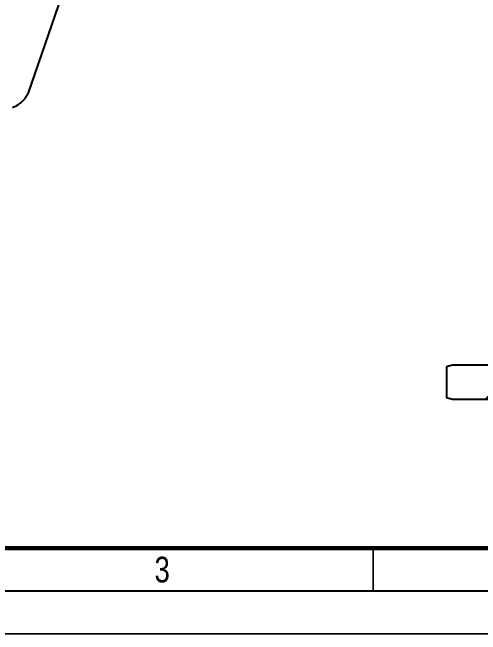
# Model space of a CAD drawing. Header units: millimetres. Extents: x 0 to 420, y 0 to 297.
# Drawn here: x 126.6 to 181.3, y -0.1 to 72.6 of the extents above; entities that cross this region are included whole.
import ezdxf

# ---------------------------------------------------------------- set-up
doc = ezdxf.new("R2010")
doc.units = ezdxf.units.MM
doc.header["$LTSCALE"] = 23.1
doc.layers.get('0').update_dxf_attribs({"linetype": 'CONTINUOUS'})
doc.layers.add('AXIS', color=7, linetype='CONTINUOUS')
doc.styles.get("Standard").update_dxf_attribs({"font": 'txt', "width": 0.8})

msp = doc.modelspace()

# ---------------------------------------------------------------- hatches: boundary and pattern name
at = {"linetype": 'CONTINUOUS'}
h = msp.add_hatch(dxfattribs=at)
h.set_pattern_fill('default__6', color=2, scale=8.4, angle=45, style=0, pattern_type=0)
h.set_pattern_definition([(45, (0, 0), (-5.9397, 5.9397), [])])
edge = h.paths.add_edge_path()
edge.add_line((189.308, 27.562), (189.308, 31.187))
edge.add_line((189.308, 27.562), (188.608, 27.374))
edge.add_line((188.608, 27.374), (178.008, 27.374))
edge.add_line((178.008, 27.374), (177.308, 27.562))
edge.add_line((177.308, 31.187), (177.308, 27.562))
edge.add_line((178.008, 31.374), (177.308, 31.187))
edge.add_line((188.608, 31.374), (178.008, 31.374))
edge.add_line((189.308, 31.187), (188.608, 31.374))

# ---------------------------------------------------------------- linework, layer by layer
at = {"color": 7, "linetype": 'CONTINUOUS'}
for p, q in [((178.008, 31.374), (177.308, 31.187)), ((188.608, 31.374), (178.008, 31.374)), ((177.308, 31.187), (177.308, 27.562)), ((178.008, 27.374), (177.308, 27.562)), ((188.608, 27.374), (178.008, 27.374)), ((5, 5), (415, 5))]:
    msp.add_line(p, q, dxfattribs=at)
for points, const_width in [([(24, 10), (410, 10)], 0.499), ([(168.75, 5), (168.75, 10)], 0.199), ([(0, 0), (420, 0)], 0.199)]:
    msp.add_lwpolyline(points, dxfattribs=dict(at, const_width=const_width))
msp.add_open_spline([(128.429, 63.217), (128.367, 63.037), (128.19, 62.682), (127.784, 62.212), (127.244, 61.799), (126.824, 61.575), (126.595, 61.47)], degree=3, knots=[0, 0, 0, 0, 0.219693, 0.452696, 0.710126, 1, 1, 1, 1], dxfattribs=at)
at = {"layer": 'AXIS', "color": 7, "linetype": 'CONTINUOUS'}
msp.add_line((133.845, 78.992), (128.429, 63.217), dxfattribs=at)

# ---------------------------------------------------------------- texts
at = {"color": 7, "linetype": 'CONTINUOUS', "insert": (143.196, 9), "char_height": 3, "width": 2.4, "attachment_point": 1, "line_spacing_factor": 0.9}
msp.add_mtext('3', dxfattribs=at)

doc.saveas('drawing.dxf')
